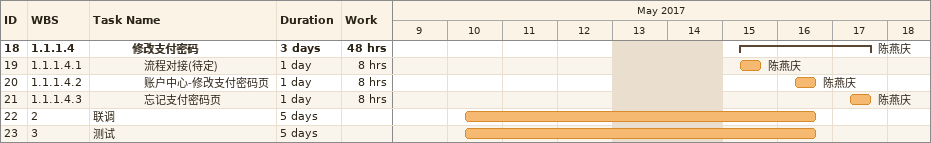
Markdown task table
| ID | WBS | Task | Duration | Start | Finish | Resources | Work (h) |
|---|---|---|---|---|---|---|---|
| 18 | 1.1.1.4 | **修改支付密码** | 3d | 2017-05-15 | 2017-05-17 | 陈燕庆 | 48 |
| 19 | 1.1.1.4.1 | 流程对接(待定) | 1d | 2017-05-15 | 2017-05-15 | 陈燕庆 | 8 |
| 20 | 1.1.1.4.2 | 账户中心-修改支付密码页 | 1d | 2017-05-16 | 2017-05-16 | 陈燕庆 | 8 |
| 21 | 1.1.1.4.3 | 忘记支付密码页 | 1d | 2017-05-17 | 2017-05-17 | 陈燕庆 | 8 |
| 22 | 2 | 联调 | 5d | 2017-05-10 | 2017-05-16 |  |  |
| 23 | 3 | 测试 | 5d | 2017-05-10 | 2017-05-16 |  |  |
